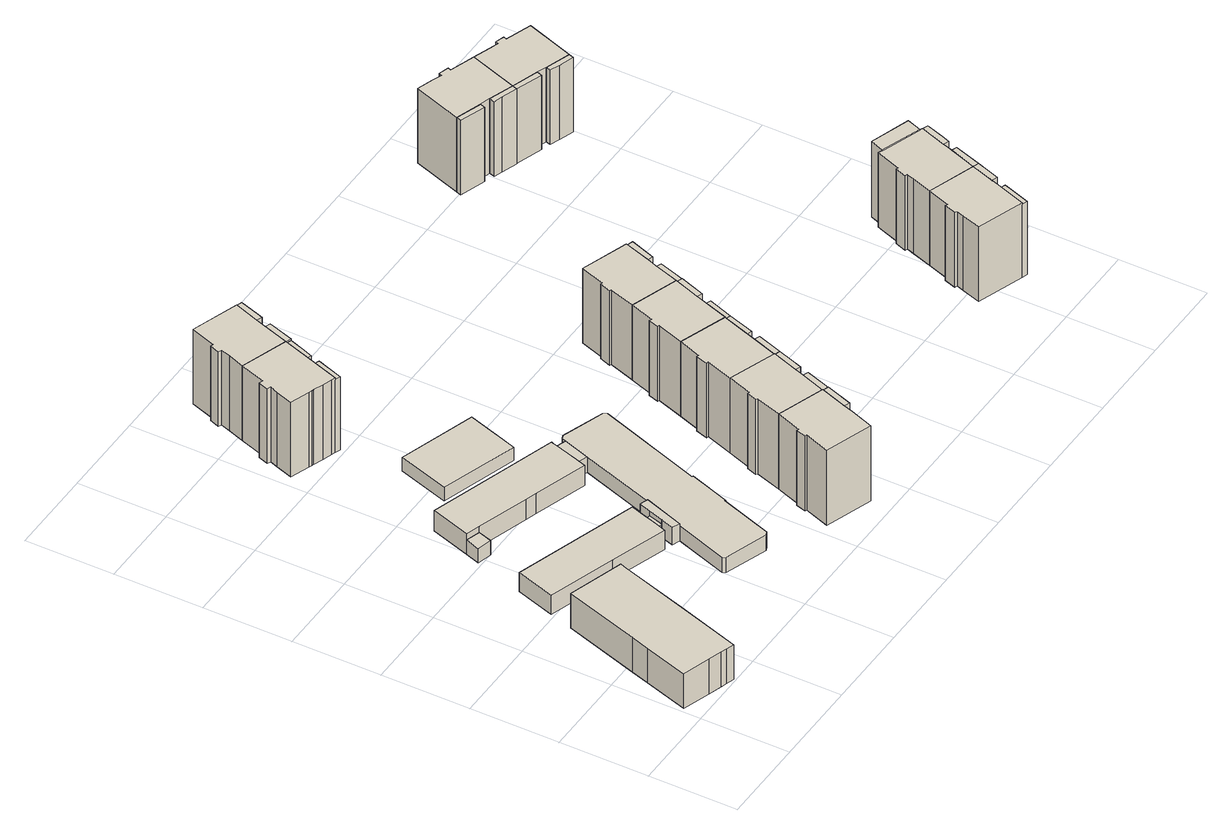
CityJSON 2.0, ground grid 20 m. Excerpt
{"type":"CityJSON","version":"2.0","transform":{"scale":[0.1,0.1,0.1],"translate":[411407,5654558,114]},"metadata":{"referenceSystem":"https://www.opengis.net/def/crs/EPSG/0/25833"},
"CityObjects":{
"building1":{"type":"Building","attributes":{"name":"Hochschule für Technik und Wirtschaft Dresden","Dachtyp_tdc":"tdcFreeFormRoof","Gemeindeschluessel":14612000,"Dachneigung":14.75,"QualitaetDacherkennung":54,"Geometrietyp2DReferenz":"3000","measuredHeight":9.73,"function":"31001_3023","roofType":"5000"},"geometry":[{"type":"Solid","lod":"1","boundaries":[[[[0,1,2,3,4,5,6,7,8,9,10,11]],[[12,13,14,15,16,17,18,19,20,21,22,23]],[[11,13,12,0]],[[10,14,13,11]],[[9,15,14,10]],[[8,16,15,9]],[[7,17,16,8]],[[6,18,17,7]],[[5,19,18,6]],[[4,20,19,5]],[[3,21,20,4]],[[2,22,21,3]],[[1,23,22,2]],[[0,12,23,1]]]]}]},
"building2":{"type":"Building","attributes":{"name":"Hochschule für Technik und Wirtschaft Dresden","Dachtyp_tdc":"tdcPolyFlatRoof","Gemeindeschluessel":14612000,"Dachneigung":6.04,"QualitaetDacherkennung":66,"Geometrietyp2DReferenz":"3000","measuredHeight":3.75,"function":"31001_3023","roofType":"2100"},"geometry":[{"type":"Solid","lod":"1","boundaries":[[[[24,25,26,27]],[[28,29,30,31]],[[27,29,28,24]],[[26,30,29,27]],[[25,31,30,26]],[[24,28,31,25]]]]}]},
"building3":{"type":"Building","attributes":{"name":"Hochschule für Technik und Wirtschaft Dresden","Gemeindeschluessel":14612000,"Geometrietyp2DReferenz":"3000","function":"31001_3023","roofType":"9999"},"children":["building3-1","building3-2","building3-3","building3-4","building3-5","building3-6"]},
"building3-1":{"type":"BuildingPart","attributes":{"Dachtyp_tdc":"tdcPolyFlatRoof","Dachneigung":0,"QualitaetDacherkennung":64,"Geometrietyp2DReferenz":"3000","measuredHeight":5.17,"roofType":"1000"},"parents":["building3"],"geometry":[{"type":"Solid","lod":"1","boundaries":[[[[32,33,34,35,36,37,38,39,40,41]],[[42,43,44,45,28,31,46,47,48,49]],[[40,43,42,41]],[[39,44,43,40]],[[38,45,44,39]],[[37,28,45,38]],[[36,31,28,37]],[[35,46,31,36]],[[34,47,46,35]],[[33,48,47,34]],[[32,49,48,33]],[[41,42,49,32]]]]}]},
"building3-2":{"type":"BuildingPart","attributes":{"Dachtyp_tdc":"tdcPolyFlatRoof","Dachneigung":0,"QualitaetDacherkennung":66,"Geometrietyp2DReferenz":"3000","measuredHeight":3.25,"roofType":"1000"},"parents":["building3"],"geometry":[{"type":"Solid","lod":"1","boundaries":[[[[50,51,52,53,54]],[[55,56,57,58,59]],[[54,56,55,50]],[[53,57,56,54]],[[52,58,57,53]],[[51,59,58,52]],[[50,55,59,51]]]]}]},
"building3-3":{"type":"BuildingPart","attributes":{"Dachtyp_tdc":"tdcPolyFlatRoof","Dachneigung":0,"QualitaetDacherkennung":58,"Geometrietyp2DReferenz":"3000","measuredHeight":4.43,"roofType":"1000"},"parents":["building3"],"geometry":[{"type":"Solid","lod":"1","boundaries":[[[[60,61,62,63,64,65,66]],[[55,59,67,68,69,70,56]],[[66,59,55,60]],[[65,67,59,66]],[[64,68,67,65]],[[63,69,68,64]],[[62,70,69,63]],[[61,56,70,62]],[[60,55,56,61]]]]}]},
"building3-4":{"type":"BuildingPart","attributes":{"Dachtyp_tdc":"tdcPolyFlatRoof","Dachneigung":0,"QualitaetDacherkennung":66,"Geometrietyp2DReferenz":"3000","measuredHeight":3.95,"roofType":"1000"},"parents":["building3"],"geometry":[{"type":"Solid","lod":"1","boundaries":[[[[71,72,73,74,75,76,77,78,79,80,81,82,83,84,85,86,87,88,89]],[[90,91,92,93,69,68,94,95,96,97,98,99,100,101,102,103,104,105,106]],[[89,91,90,71]],[[88,92,91,89]],[[87,93,92,88]],[[86,69,93,87]],[[85,68,69,86]],[[84,94,68,85]],[[83,95,94,84]],[[82,96,95,83]],[[81,97,96,82]],[[80,98,97,81]],[[79,99,98,80]],[[78,100,99,79]],[[77,101,100,78]],[[76,102,101,77]],[[75,103,102,76]],[[74,104,103,75]],[[73,105,104,74]],[[72,106,105,73]],[[71,90,106,72]]]]}]},
"building3-5":{"type":"BuildingPart","attributes":{"Dachtyp_tdc":"tdcPolyFlatRoof","Dachneigung":0,"QualitaetDacherkennung":60,"Geometrietyp2DReferenz":"3000","measuredHeight":3.89,"roofType":"1000"},"parents":["building3"],"geometry":[{"type":"Solid","lod":"1","boundaries":[[[[107,108,84,83]],[[49,95,94,42]],[[83,95,49,107]],[[84,94,95,83]],[[108,42,94,84]],[[107,49,42,108]]]]}]},
"building3-6":{"type":"BuildingPart","attributes":{"Dachtyp_tdc":"tdcPolyFlatRoof","Dachneigung":0,"QualitaetDacherkennung":77,"Geometrietyp2DReferenz":"3000","measuredHeight":4.79,"roofType":"1000"},"parents":["building3"],"geometry":[{"type":"Solid","lod":"1","boundaries":[[[[109,110,111,112,113,114,115]],[[116,117,58,57,118,119,120]],[[115,117,116,109]],[[114,58,117,115]],[[113,57,58,114]],[[112,118,57,113]],[[111,119,118,112]],[[110,120,119,111]],[[109,116,120,110]]]]}]},
"building4":{"type":"Building","attributes":{"Gemeindeschluessel":14612000,"Geometrietyp2DReferenz":"3000","function":"31001_9998","roofType":"9999"},"children":["building4-1","building4-2","building4-3"]},
"building4-1":{"type":"BuildingPart","attributes":{"Dachtyp_tdc":"tdcPolyFlatRoof","Dachneigung":7.92,"QualitaetDacherkennung":32,"Geometrietyp2DReferenz":"3000","measuredHeight":18.56,"roofType":"2100"},"parents":["building4"],"geometry":[{"type":"Solid","lod":"1","boundaries":[[[[121,122,123,124]],[[125,126,127,128]],[[124,126,125,121]],[[123,127,126,124]],[[122,128,127,123]],[[121,125,128,122]]]]}]},
"building4-2":{"type":"BuildingPart","attributes":{"Dachtyp_tdc":"tdcPolyFlatRoof","Dachneigung":0,"QualitaetDacherkennung":75,"Geometrietyp2DReferenz":"3000","measuredHeight":18.86,"roofType":"1000"},"parents":["building4"],"geometry":[{"type":"Solid","lod":"1","boundaries":[[[[129,130,131,132,133,134,135,136,137,138,139,140,141,142,143,144]],[[145,146,125,128,147,148,149,150,151,152,153,154,155,156,157,158]],[[144,146,145,129]],[[143,125,146,144]],[[142,128,125,143]],[[141,147,128,142]],[[140,148,147,141]],[[139,149,148,140]],[[138,150,149,139]],[[137,151,150,138]],[[136,152,151,137]],[[135,153,152,136]],[[134,154,153,135]],[[133,155,154,134]],[[132,156,155,133]],[[131,157,156,132]],[[130,158,157,131]],[[129,145,158,130]]]]}]},
"building4-3":{"type":"BuildingPart","attributes":{"Dachtyp_tdc":"tdcPolyFlatRoof","Dachneigung":59.03,"QualitaetDacherkennung":29,"Geometrietyp2DReferenz":"3000","measuredHeight":19.5,"roofType":"2100"},"parents":["building4"],"geometry":[{"type":"Solid","lod":"1","boundaries":[[[[159,160,161,162,163]],[[146,145,164,165,166]],[[163,145,146,159]],[[162,164,145,163]],[[161,165,164,162]],[[160,166,165,161]],[[159,146,166,160]]]]}]},
"building5":{"type":"Building","attributes":{"name":"Hochschule für Technik und Wirtschaft Dresden","Dachtyp_tdc":"tdcHipAndGableRoof","Gemeindeschluessel":14612000,"Dachneigung":10.9,"QualitaetDacherkennung":12,"Geometrietyp2DReferenz":"3000","measuredHeight":4.5,"function":"31001_3023","roofType":"5000"},"geometry":[{"type":"Solid","lod":"1","boundaries":[[[[167,168,169,170,171,172]],[[173,174,175,176,177,178]],[[172,174,173,167]],[[171,175,174,172]],[[170,176,175,171]],[[169,177,176,170]],[[168,178,177,169]],[[167,173,178,168]]]]}]},
"building6":{"type":"Building","attributes":{"Gemeindeschluessel":14612000,"Geometrietyp2DReferenz":"3000","function":"31001_9998","roofType":"9999"},"children":["building6-1","building6-2","building6-3"]},
"building6-1":{"type":"BuildingPart","attributes":{"Dachtyp_tdc":"tdcPolyFlatRoof","Dachneigung":43.11,"QualitaetDacherkennung":41,"Geometrietyp2DReferenz":"3000","measuredHeight":19.34,"roofType":"2100"},"parents":["building6"],"geometry":[{"type":"Solid","lod":"1","boundaries":[[[[179,180,181,182]],[[164,145,183,184]],[[182,145,164,179]],[[181,183,145,182]],[[180,184,183,181]],[[179,164,184,180]]]]}]},
"building6-2":{"type":"BuildingPart","attributes":{"Dachtyp_tdc":"tdcPolyFlatRoof","Dachneigung":0,"QualitaetDacherkennung":86,"Geometrietyp2DReferenz":"3000","measuredHeight":18.86,"roofType":"1000"},"parents":["building6"],"geometry":[{"type":"Solid","lod":"1","boundaries":[[[[185,186,187,188,189,190,191,192,130,129,193]],[[194,183,145,158,195,196,197,198,199,200,201]],[[193,183,194,185]],[[129,145,183,193]],[[130,158,145,129]],[[192,195,158,130]],[[191,196,195,192]],[[190,197,196,191]],[[189,198,197,190]],[[188,199,198,189]],[[187,200,199,188]],[[186,201,200,187]],[[185,194,201,186]]]]}]},
"building6-3":{"type":"BuildingPart","attributes":{"Dachtyp_tdc":"tdcPolyFlatRoof","Dachneigung":46.89,"QualitaetDacherkennung":37,"Geometrietyp2DReferenz":"3000","measuredHeight":19.47,"roofType":"2100"},"parents":["building6"],"geometry":[{"type":"Solid","lod":"1","boundaries":[[[[202,203,204,205,206]],[[194,201,207,208,209]],[[206,201,194,202]],[[205,207,201,206]],[[204,208,207,205]],[[203,209,208,204]],[[202,194,209,203]]]]}]},
"building7":{"type":"Building","attributes":{"Gemeindeschluessel":14612000,"Geometrietyp2DReferenz":"3000","function":"31001_9998","roofType":"9999"},"children":["building7-1","building7-2"]},
"building7-1":{"type":"BuildingPart","attributes":{"Dachtyp_tdc":"tdcPolyFlatRoof","Dachneigung":41.95,"QualitaetDacherkennung":39,"Geometrietyp2DReferenz":"3000","measuredHeight":19.5,"roofType":"2100"},"parents":["building7"],"geometry":[{"type":"Solid","lod":"1","boundaries":[[[[210,211,212,213]],[[214,215,216,217]],[[213,215,214,210]],[[212,216,215,213]],[[211,217,216,212]],[[210,214,217,211]]]]}]},
"building7-2":{"type":"BuildingPart","attributes":{"Dachtyp_tdc":"tdcPolyFlatRoof","Dachneigung":0,"QualitaetDacherkennung":80,"Geometrietyp2DReferenz":"3000","measuredHeight":19.01,"roofType":"1000"},"parents":["building7"],"geometry":[{"type":"Solid","lod":"1","boundaries":[[[[218,219,220,221,222,223,224,225,226,227]],[[228,229,230,216,215,231,232,233,234,235]],[[227,229,228,218]],[[226,230,229,227]],[[225,216,230,226]],[[224,215,216,225]],[[223,231,215,224]],[[222,232,231,223]],[[221,233,232,222]],[[220,234,233,221]],[[219,235,234,220]],[[218,228,235,219]]]]}]},
"building8":{"type":"Building","attributes":{"Gemeindeschluessel":14612000,"Geometrietyp2DReferenz":"3000","function":"31001_9998","roofType":"9999"},"children":["building8-1","building8-2","building8-3"]},
"building8-1":{"type":"BuildingPart","attributes":{"Dachtyp_tdc":"tdcPolyFlatRoof","Dachneigung":44.12,"QualitaetDacherkennung":44,"Geometrietyp2DReferenz":"3000","measuredHeight":19.43,"roofType":"2100"},"parents":["building8"],"geometry":[{"type":"Solid","lod":"1","boundaries":[[[[236,237,238,239]],[[240,241,242,243]],[[239,241,240,236]],[[238,242,241,239]],[[237,243,242,238]],[[236,240,243,237]]]]}]},
"building8-2":{"type":"BuildingPart","attributes":{"Dachtyp_tdc":"tdcPolyFlatRoof","Dachneigung":0,"QualitaetDacherkennung":85,"Geometrietyp2DReferenz":"3000","measuredHeight":19.01,"roofType":"1000"},"parents":["building8"],"geometry":[{"type":"Solid","lod":"1","boundaries":[[[[244,245,246,247,248,249,250,226,251,252,253]],[[241,240,254,255,230,256,257,258,259,260,261]],[[253,240,241,244]],[[252,254,240,253]],[[251,255,254,252]],[[226,230,255,251]],[[250,256,230,226]],[[249,257,256,250]],[[248,258,257,249]],[[247,259,258,248]],[[246,260,259,247]],[[245,261,260,246]],[[244,241,261,245]]]]}]},
"building8-3":{"type":"BuildingPart","attributes":{"Dachtyp_tdc":"tdcPolyFlatRoof","Dachneigung":43.29,"QualitaetDacherkennung":40,"Geometrietyp2DReferenz":"3000","measuredHeight":19.44,"roofType":"2100"},"parents":["building8"],"geometry":[{"type":"Solid","lod":"1","boundaries":[[[[262,263,264,265,266]],[[255,254,267,217,216]],[[266,254,255,262]],[[265,267,254,266]],[[264,217,267,265]],[[263,216,217,264]],[[262,255,216,263]]]]}]},
"building9":{"type":"Building","attributes":{"Gemeindeschluessel":14612000,"Geometrietyp2DReferenz":"3000","function":"31001_9998","roofType":"9999"},"children":["building9-1","building9-2","building9-3"]},
"building9-1":{"type":"BuildingPart","attributes":{"Dachtyp_tdc":"tdcPolyFlatRoof","Dachneigung":0,"QualitaetDacherkennung":37,"Geometrietyp2DReferenz":"3000","measuredHeight":18.54,"roofType":"1000"},"parents":["building9"],"geometry":[{"type":"Solid","lod":"1","boundaries":[[[[268,269,270,271]],[[272,273,274,275]],[[271,273,272,268]],[[270,274,273,271]],[[269,275,274,270]],[[268,272,275,269]]]]}]},
"building9-2":{"type":"BuildingPart","attributes":{"Dachtyp_tdc":"tdcPolyFlatRoof","Dachneigung":0,"QualitaetDacherkennung":85,"Geometrietyp2DReferenz":"3000","measuredHeight":18.95,"roofType":"1000"},"parents":["building9"],"geometry":[{"type":"Solid","lod":"1","boundaries":[[[[276,277,278,279,280,281,282,283,284,285]],[[273,286,261,260,287,288,289,290,291,274]],[[285,286,273,276]],[[284,261,286,285]],[[283,260,261,284]],[[282,287,260,283]],[[281,288,287,282]],[[280,289,288,281]],[[279,290,289,280]],[[278,291,290,279]],[[277,274,291,278]],[[276,273,274,277]]]]}]},
"building9-3":{"type":"BuildingPart","attributes":{"Dachtyp_tdc":"tdcPolyFlatRoof","Dachneigung":43.8,"QualitaetDacherkennung":46,"Geometrietyp2DReferenz":"3000","measuredHeight":19.4,"roofType":"2100"},"parents":["building9"],"geometry":[{"type":"Solid","lod":"1","boundaries":[[[[292,293,238,294]],[[286,295,242,261]],[[294,295,286,292]],[[238,242,295,294]],[[293,261,242,238]],[[292,286,261,293]]]]}]},
"building10":{"type":"Building","attributes":{"Gemeindeschluessel":14612000,"Geometrietyp2DReferenz":"3000","function":"31001_9998","roofType":"9999"},"children":["building10-1","building10-2","building10-3"]},
"building10-1":{"type":"BuildingPart","attributes":{"Dachtyp_tdc":"tdcPolyFlatRoof","Dachneigung":46.1,"QualitaetDacherkennung":38,"Geometrietyp2DReferenz":"3000","measuredHeight":19.45,"roofType":"2100"},"parents":["building10"],"geometry":[{"type":"Solid","lod":"1","boundaries":[[[[296,297,298,299]],[[300,301,302,303]],[[299,301,300,296]],[[298,302,301,299]],[[297,303,302,298]],[[296,300,303,297]]]]}]},
"building10-2":{"type":"BuildingPart","attributes":{"Dachtyp_tdc":"tdcPolyFlatRoof","Dachneigung":27.24,"QualitaetDacherkennung":46,"Geometrietyp2DReferenz":"3000","measuredHeight":18.91,"roofType":"2100"},"parents":["building10"],"geometry":[{"type":"Solid","lod":"1","boundaries":[[[[304,270,269,305]],[[306,307,275,274]],[[305,307,306,304]],[[269,275,307,305]],[[270,274,275,269]],[[304,306,274,270]]]]}]},
"building10-3":{"type":"BuildingPart","attributes":{"Dachtyp_tdc":"tdcPolyFlatRoof","Dachneigung":0,"QualitaetDacherkennung":85,"Geometrietyp2DReferenz":"3000","measuredHeight":19,"roofType":"1000"},"parents":["building10"],"geometry":[{"type":"Solid","lod":"1","boundaries":[[[[308,309,310,311,312,313,314,315,316,317]],[[300,306,274,291,318,319,320,321,322,301]],[[317,306,300,308]],[[316,274,306,317]],[[315,291,274,316]],[[314,318,291,315]],[[313,319,318,314]],[[312,320,319,313]],[[311,321,320,312]],[[310,322,321,311]],[[309,301,322,310]],[[308,300,301,309]]]]}]},
"building11":{"type":"Building","attributes":{"Gemeindeschluessel":14612000,"Geometrietyp2DReferenz":"3000","function":"31001_9998","roofType":"9999"},"children":["building11-1","building11-2","building11-3"]},
"building11-1":{"type":"BuildingPart","attributes":{"Dachtyp_tdc":"tdcPolyFlatRoof","Dachneigung":0,"QualitaetDacherkennung":74,"Geometrietyp2DReferenz":"3000","measuredHeight":18.9,"roofType":"1000"},"parents":["building11"],"geometry":[{"type":"Solid","lod":"1","boundaries":[[[[323,324,325,326,327,328,329,310,309,330]],[[331,332,333,334,335,336,337,338,339,340]],[[330,332,331,323]],[[309,333,332,330]],[[310,334,333,309]],[[329,335,334,310]],[[328,336,335,329]],[[327,337,336,328]],[[326,338,337,327]],[[325,339,338,326]],[[324,340,339,325]],[[323,331,340,324]]]]}]},
"building11-2":{"type":"BuildingPart","attributes":{"Dachtyp_tdc":"tdcPolyFlatRoof","Dachneigung":43.02,"QualitaetDacherkennung":31,"Geometrietyp2DReferenz":"3000","measuredHeight":19.39,"roofType":"2100"},"parents":["building11"],"geometry":[{"type":"Solid","lod":"1","boundaries":[[[[341,342,343,344,345]],[[331,340,346,347,348]],[[345,340,331,341]],[[344,346,340,345]],[[343,347,346,344]],[[342,348,347,343]],[[341,331,348,342]]]]}]},
"building11-3":{"type":"BuildingPart","attributes":{"Dachtyp_tdc":"tdcPolyFlatRoof","Dachneigung":45.57,"QualitaetDacherkennung":42,"Geometrietyp2DReferenz":"3000","measuredHeight":19.34,"roofType":"2100"},"parents":["building11"],"geometry":[{"type":"Solid","lod":"1","boundaries":[[[[349,350,351,352]],[[332,353,354,333]],[[352,353,332,349]],[[351,354,353,352]],[[350,333,354,351]],[[349,332,333,350]]]]}]},
"building12":{"type":"Building","attributes":{"Gemeindeschluessel":14612000,"Geometrietyp2DReferenz":"3000","function":"31001_9998","roofType":"9999"},"children":["building12-1","building12-2","building12-3"]},
"building12-1":{"type":"BuildingPart","attributes":{"Dachtyp_tdc":"tdcPolyFlatRoof","Dachneigung":5.37,"QualitaetDacherkennung":50,"Geometrietyp2DReferenz":"3000","measuredHeight":18.57,"roofType":"2100"},"parents":["building12"],"geometry":[{"type":"Solid","lod":"1","boundaries":[[[[355,356,357,358]],[[359,360,361,362]],[[358,360,359,355]],[[357,361,360,358]],[[356,362,361,357]],[[355,359,362,356]]]]}]},
"building12-2":{"type":"BuildingPart","attributes":{"Dachtyp_tdc":"tdcPolyFlatRoof","Dachneigung":45.62,"QualitaetDacherkennung":41,"Geometrietyp2DReferenz":"3000","measuredHeight":19.52,"roofType":"2100"},"parents":["building12"],"geometry":[{"type":"Solid","lod":"1","boundaries":[[[[363,364,365,366,367]],[[368,369,370,371,372]],[[367,369,368,363]],[[366,370,369,367]],[[365,371,370,366]],[[364,372,371,365]],[[363,368,372,364]]]]}]},
"building12-3":{"type":"BuildingPart","attributes":{"Dachtyp_tdc":"tdcPolyFlatRoof","Dachneigung":0,"QualitaetDacherkennung":84,"Geometrietyp2DReferenz":"3000","measuredHeight":18.9,"roofType":"1000"},"parents":["building12"],"geometry":[{"type":"Solid","lod":"1","boundaries":[[[[363,367,373,374,375,376,377,378,379,380,381]],[[368,362,361,382,383,384,385,386,387,388,369]],[[381,362,368,363]],[[380,361,362,381]],[[379,382,361,380]],[[378,383,382,379]],[[377,384,383,378]],[[376,385,384,377]],[[375,386,385,376]],[[374,387,386,375]],[[373,388,387,374]],[[367,369,388,373]],[[363,368,369,367]]]]}]},
"building13":{"type":"Building","attributes":{"Gemeindeschluessel":14612000,"Geometrietyp2DReferenz":"3000","function":"31001_9998","roofType":"9999"},"children":["building13-1","building13-2","building13-3"]},
"building13-1":{"type":"BuildingPart","attributes":{"Dachtyp_tdc":"tdcFreeFormRoof","Dachneigung":56.96,"QualitaetDacherkennung":11,"Geometrietyp2DReferenz":"3000","measuredHeight":19.38,"roofType":"5000"},"parents":["building13"],"geometry":[{"type":"Solid","lod":"1","boundaries":[[[[389,390,391,392,393]],[[394,395,396,397,398]],[[393,395,394,389]],[[392,396,395,393]],[[391,397,396,392]],[[390,398,397,391]],[[389,394,398,390]]]]}]},
"building13-2":{"type":"BuildingPart","attributes":{"Dachtyp_tdc":"tdcPolyFlatRoof","Dachneigung":47.15,"QualitaetDacherkennung":22,"Geometrietyp2DReferenz":"3000","measuredHeight":19.47,"roofType":"2100"},"parents":["building13"],"geometry":[{"type":"Solid","lod":"1","boundaries":[[[[399,400,401,402]],[[403,404,405,406]],[[402,403,406,399]],[[401,404,403,402]],[[400,405,404,401]],[[399,406,405,400]]]]}]},
"building13-3":{"type":"BuildingPart","attributes":{"Dachtyp_tdc":"tdcPolyFlatRoof","Dachneigung":0,"QualitaetDacherkennung":70,"Geometrietyp2DReferenz":"3000","measuredHeight":18.87,"roofType":"1000"},"parents":["building13"],"geometry":[{"type":"Solid","lod":"1","boundaries":[[[[389,393,407,408,409,410,411,412,413,414,415]],[[394,403,406,416,417,418,419,420,421,422,395]],[[415,403,394,389]],[[414,406,403,415]],[[413,416,406,414]],[[412,417,416,413]],[[411,418,417,412]],[[410,419,418,411]],[[409,420,419,410]],[[408,421,420,409]],[[407,422,421,408]],[[393,395,422,407]],[[389,394,395,393]]]]}]},
"building14":{"type":"Building","attributes":{"Gemeindeschluessel":14612000,"Geometrietyp2DReferenz":"3000","function":"31001_9998","roofType":"9999"},"children":["building14-1","building14-2","building14-3","building14-4"]},
"building14-1":{"type":"BuildingPart","attributes":{"Dachtyp_tdc":"tdcPolyFlatRoof","Dachneigung":0,"QualitaetDacherkennung":70,"Geometrietyp2DReferenz":"3000","measuredHeight":19.06,"roofType":"1000"},"parents":["building14"],"geometry":[{"type":"Solid","lod":"1","boundaries":[[[[423,424,425,426]],[[427,428,429,430]],[[425,428,427,426]],[[424,429,428,425]],[[423,430,429,424]],[[426,427,430,423]]]]}]},
"building14-2":{"type":"BuildingPart","attributes":{"Dachtyp_tdc":"tdcPolyFlatRoof","Dachneigung":40.43,"QualitaetDacherkennung":40,"Geometrietyp2DReferenz":"3000","measuredHeight":19.47,"roofType":"2100"},"parents":["building14"],"geometry":[{"type":"Solid","lod":"1","boundaries":[[[[367,366,431,432]],[[433,434,370,369]],[[432,433,369,367]],[[431,434,433,432]],[[366,370,434,431]],[[367,369,370,366]]]]}]},
"building14-3":{"type":"BuildingPart","attributes":{"Dachtyp_tdc":"tdcPolyFlatRoof","Dachneigung":39.98,"QualitaetDacherkennung":31,"Geometrietyp2DReferenz":"3000","measuredHeight":19.41,"roofType":"2100"},"parents":["building14"],"geometry":[{"type":"Solid","lod":"1","boundaries":[[[[435,436,437,438,439,440]],[[441,442,443,444,445,446]],[[440,442,441,435]],[[439,443,442,440]],[[438,444,443,439]],[[437,445,444,438]],[[436,446,445,437]],[[435,441,446,436]]]]}]},
"building14-4":{"type":"BuildingPart","attributes":{"Dachtyp_tdc":"tdcPolyFlatRoof","Dachneigung":0,"QualitaetDacherkennung":83,"Geometrietyp2DReferenz":"3000","measuredHeight":18.92,"roofType":"1000"},"parents":["building14"],"geometry":[{"type":"Solid","lod":"1","boundaries":[[[[447,448,449,450,451,452,453,373,367,432,439,438,454,455]],[[430,456,444,443,433,369,388,457,458,459,460,461,462,427]],[[455,430,427,447]],[[454,456,430,455]],[[438,444,456,454]],[[439,443,444,438]],[[432,433,443,439]],[[367,369,433,432]],[[373,388,369,367]],[[453,457,388,373]],[[452,458,457,453]],[[451,459,458,452]],[[450,460,459,451]],[[449,461,460,450]],[[448,462,461,449]],[[447,427,462,448]]]]}]},
"building15":{"type":"Building","attributes":{"Gemeindeschluessel":14612000,"Geometrietyp2DReferenz":"3000","function":"31001_9998","roofType":"9999"},"children":["building15-1","building15-2","building15-3"]},
"building15-1":{"type":"BuildingPart","attributes":{"Dachtyp_tdc":"tdcFreeFormRoof","Dachneigung":56.88,"QualitaetDacherkennung":9,"Geometrietyp2DReferenz":"3000","measuredHeight":19.35,"roofType":"5000"},"parents":["building15"],"geometry":[{"type":"Solid","lod":"1","boundaries":[[[[393,392,463,464]],[[465,466,467,468]],[[464,465,468,393]],[[463,466,465,464]],[[392,467,466,463]],[[393,468,467,392]]]]}]},
"building15-2":{"type":"BuildingPart","attributes":{"Dachtyp_tdc":"tdcFreeFormRoof","Dachneigung":55.76,"QualitaetDacherkennung":9,"Geometrietyp2DReferenz":"3000","measuredHeight":19.3,"roofType":"5000"},"parents":["building15"],"geometry":[{"type":"Solid","lod":"1","boundaries":[[[[469,470,471,472,473]],[[474,475,476,477,478]],[[473,475,474,469]],[[472,476,475,473]],[[471,477,476,472]],[[470,478,477,471]],[[469,474,478,470]]]]}]},
"building15-3":{"type":"BuildingPart","attributes":{"Dachtyp_tdc":"tdcPolyFlatRoof","Dachneigung":0,"QualitaetDacherkennung":70,"Geometrietyp2DReferenz":"3000","measuredHeight":18.83,"roofType":"1000"},"parents":["building15"],"geometry":[{"type":"Solid","lod":"1","boundaries":[[[[393,464,471,470,479,480,481,482,483,484,407]],[[485,486,487,488,489,490,491,478,477,465,468]],[[407,485,468,393]],[[484,486,485,407]],[[483,487,486,484]],[[482,488,487,483]],[[481,489,488,482]],[[480,490,489,481]],[[479,491,490,480]],[[470,478,491,479]],[[471,477,478,470]],[[464,465,477,471]],[[393,468,465,464]]]]}]}
},
"vertices":[
[131,2,100],[177,147,100],[225,299,100],[230,313,100],[211,319,100],[105,352,100],[51,181,100],[38,140,100],[7,41,100],[70,21,100],[100,12,100],[114,7,100],[131,2,12],[114,7,12],[100,12,12],[70,21,12],[7,41,12],[38,140,12],[51,181,12],[105,352,12],[211,319,12],[230,313,12],[225,299,12],[177,147,12],
[228,630,46],[196,640,46],[185,607,46],[218,599,46],[228,630,10],[218,599,10],[185,607,10],[196,640,10],
[517,633,61],[516,633,61],[518,638,61],[225,730,61],[196,640,61],[228,630,61],[345,593,61],[370,585,61],[490,547,61],[498,572,61],[498,572,10],[490,547,10],[370,585,10],[345,593,10],[225,730,10],[518,638,10],[516,633,10],[517,633,10],
[432,339,42],[443,373,42],[423,379,42],[413,345,42],[431,339,42],[432,339,10],[431,339,10],[413,345,10],[423,379,10],[443,373,10],
[432,339,54],[431,339,54],[422,310,54],[439,304,54],[470,394,54],[452,400,54],[443,373,54],[452,400,10],[470,394,10],[439,304,10],[422,310,10],
[500,145,49],[508,149,49],[548,267,49],[550,266,49],[581,357,49],[578,358,49],[580,363,49],[659,595,49],[655,603,49],[558,636,49],[551,633,49],[548,623,49],[547,623,49],[527,563,49],[470,394,49],[439,304,49],[440,304,49],[399,185,49],[403,178,49],[500,145,10],[403,178,10],[399,185,10],[440,304,10],[527,563,10],[547,623,10],[548,623,10],[551,633,10],[558,636,10],[655,603,10],[659,595,10],[580,363,10],[578,358,10],[581,357,10],[550,266,10],[548,267,10],[508,149,10],
[517,633,49],[498,572,49],
[151,495,58],[123,407,58],[276,358,58],[403,316,58],[413,345,58],[423,379,58],[432,406,58],[151,495,10],[432,406,10],[403,316,10],[276,358,10],[123,407,10],
[353,1075,193],[333,1015,193],[345,1011,193],[365,1070,193],[353,1075,8],[365,1070,8],[345,1011,8],[333,1015,8],
[379,1153,197],[273,1189,197],[254,1132,197],[246,1135,197],[238,1112,197],[246,1109,197],[239,1090,197],[226,1052,197],[270,1037,197],[278,1034,197],[282,1033,197],[303,1025,197],[325,1018,197],[333,1015,197],[353,1075,197],[360,1096,197],[379,1153,8],[360,1096,8],[325,1018,8],[303,1025,8],[282,1033,8],[278,1034,8],[270,1037,8],[226,1052,8],[239,1090,8],[246,1109,8],[238,1112,8],[246,1135,8],[254,1132,8],[273,1189,8],
[360,1096,192],[372,1092,192],[380,1113,192],[392,1149,192],[379,1153,192],[392,1149,8],[380,1113,8],[372,1092,8],
[311,758,45],[484,703,45],[499,750,45],[502,760,45],[521,819,45],[348,874,45],[311,758,11],[348,874,11],[521,819,11],[502,760,11],[499,750,11],[484,703,11],
[392,1149,196],[411,1207,196],[398,1211,196],[379,1153,196],[398,1211,8],[411,1207,8],
[406,1235,197],[426,1291,197],[320,1327,197],[301,1270,197],[294,1272,197],[286,1250,197],[293,1247,197],[286,1225,197],[398,1211,197],[406,1235,8],[286,1225,8],[293,1247,8],[286,1250,8],[294,1272,8],[301,1270,8],[320,1327,8],[426,1291,8],
[406,1235,196],[419,1230,196],[425,1247,196],[438,1287,196],[426,1291,196],[438,1287,8],[425,1247,8],[419,1230,8],
[773,118,196],[794,178,196],[780,183,196],[759,123,196],[773,118,8],[759,123,8],[780,183,8],[794,178,8],
[649,164,198],[642,141,198],[646,140,198],[626,83,198],[733,47,198],[752,100,198],[759,123,198],[780,183,198],[673,219,198],[653,162,198],[649,164,8],[653,162,8],[673,219,8],[752,100,8],[733,47,8],[626,83,8],[646,140,8],[642,141,8],
[806,261,195],[820,256,195],[840,314,195],[826,318,195],[806,261,8],[826,318,8],[840,314,8],[820,256,8],
[826,318,198],[825,318,198],[719,355,198],[700,301,198],[696,302,198],[688,279,198],[692,277,198],[779,183,198],[799,240,198],[806,261,198],[799,240,8],[779,183,8],[692,277,8],[688,279,8],[696,302,8],[700,301,8],[719,355,8],[825,318,8],
[779,183,195],[780,183,195],[794,178,195],[813,235,195],[799,240,195],[813,235,8],
[866,392,193],[886,452,193],[872,456,193],[852,397,193],[866,392,8],[852,397,8],[872,456,8],[886,452,8],
[852,397,197],[872,456,197],[766,493,197],[748,442,197],[744,444,197],[735,417,197],[740,416,197],[719,355,197],[825,318,197],[845,376,197],[845,376,8],[740,416,8],[735,417,8],[744,444,8],[748,442,8],[766,493,8],
[845,376,195],[825,318,195],[859,371,195],[859,371,8],
[899,536,195],[913,531,195],[933,588,195],[919,593,195],[899,536,8],[919,593,8],[933,588,8],[913,531,8],
[891,513,193],[905,508,193],[891,513,8],[905,508,8],
[899,536,198],[919,593,198],[812,629,198],[794,575,198],[789,577,198],[782,554,198],[786,553,198],[766,493,198],[872,456,198],[891,513,198],[786,553,8],[782,554,8],[789,577,8],[794,575,8],[812,629,8],
[946,674,198],[965,732,198],[859,768,198],[840,713,198],[836,714,198],[827,689,198],[831,687,198],[938,651,198],[946,674,9],[938,651,9],[919,593,9],[812,629,9],[831,687,9],[827,689,9],[836,714,9],[840,713,9],[859,768,9],[965,732,9],
[946,674,195],[960,670,195],[980,727,195],[966,731,195],[965,732,195],[966,731,9],[980,727,9],[960,670,9],
[938,651,194],[919,593,194],[933,588,194],[952,646,194],[952,646,9],[933,588,9],
[1494,192,193],[1482,196,193],[1461,134,193],[1473,130,193],[1494,192,8],[1473,130,8],[1461,134,8],[1482,196,8],
[1489,218,197],[1502,214,197],[1510,237,197],[1520,267,197],[1507,271,197],[1489,218,8],[1507,271,8],[1520,267,8],[1510,237,8],[1502,214,8],
[1401,307,197],[1384,256,197],[1378,258,197],[1369,232,197],[1375,230,197],[1369,213,197],[1355,170,197],[1461,134,197],[1482,196,197],[1355,170,8],[1369,213,8],[1375,230,8],[1369,232,8],[1378,258,8],[1384,256,8],[1401,307,8],
[1209,1182,197],[1205,1170,197],[1225,1163,197],[1260,1151,197],[1264,1163,197],[1209,1182,8],[1264,1163,8],[1260,1151,8],[1225,1163,8],[1205,1170,8],
[1128,1209,196],[1124,1198,196],[1182,1178,196],[1186,1189,196],[1186,1189,8],[1182,1178,8],[1124,1198,8],[1128,1209,8],
[1301,1272,197],[1245,1291,197],[1247,1298,197],[1225,1305,197],[1222,1298,197],[1201,1306,197],[1165,1318,197],[1128,1209,197],[1186,1189,197],[1165,1318,8],[1201,1306,8],[1222,1298,8],[1225,1305,8],[1247,1298,8],[1245,1291,8],[1301,1272,8],
[1549,416,199],[1560,448,199],[1470,478,199],[1459,447,199],[1459,447,8],[1470,478,8],[1560,448,8],[1549,416,8],
[1540,328,197],[1528,332,197],[1528,332,8],[1540,328,8],
[1555,370,197],[1567,406,197],[1568,409,197],[1556,413,197],[1535,354,197],[1548,350,197],[1555,370,8],[1548,350,8],[1535,354,8],[1556,413,8],[1568,409,8],[1567,406,8],
[1459,447,197],[1450,451,197],[1430,394,197],[1425,396,197],[1416,371,197],[1422,369,197],[1416,351,197],[1555,414,197],[1549,416,197],[1555,414,8],[1416,351,8],[1422,369,8],[1416,371,8],[1425,396,8],[1430,394,8],[1450,451,8],
[1320,1131,197],[1324,1143,197],[1324,1143,9],[1320,1131,9],[1260,1151,9],[1264,1163,9],
[1397,1105,197],[1401,1116,197],[1345,1135,197],[1342,1124,197],[1364,1116,197],[1397,1105,9],[1364,1116,9],[1342,1124,9],[1345,1135,9],[1401,1116,9],
[1438,1225,197],[1380,1245,197],[1382,1252,197],[1362,1259,197],[1360,1252,197],[1338,1259,197],[1301,1272,9],[1338,1259,9],[1360,1252,9],[1362,1259,9],[1382,1252,9],[1380,1245,9],[1438,1225,9]
]}
